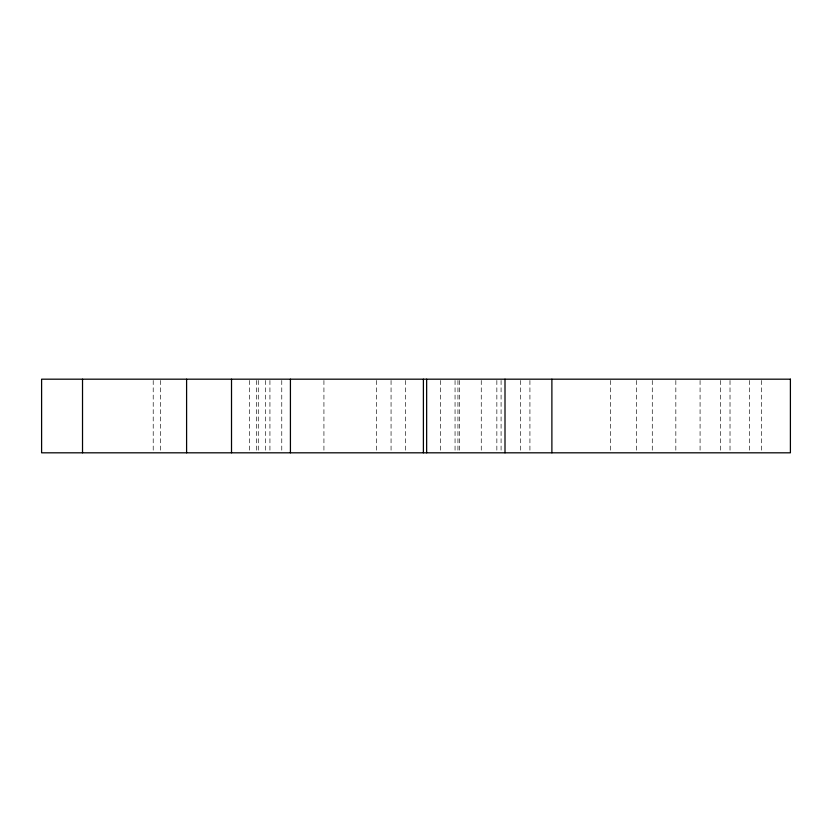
<?xml version="1.0" encoding="UTF-8"?>
<svg xmlns="http://www.w3.org/2000/svg" width="832" height="832" viewBox="0 0 832 832"><rect width="100%" height="100%" fill="white"/><g stroke="black" fill="none" stroke-linecap="round" stroke-linejoin="round"><path stroke-width="0.62" stroke-dasharray="4.16 3.12" d="M761.311 380.474L761.311 451.526M749.528 380.474L749.528 451.526M730.018 380.474L730.018 451.526M720.387 380.474L720.387 451.526M700.076 380.474L700.076 451.526M675.834 380.474L675.834 451.526M652.278 380.474L652.278 452.816M636.626 380.474L636.626 451.526M610.49 380.474L610.49 452.816M529.922 380.474L529.922 452.816M520.406 380.474L520.406 451.526M501.082 380.474L501.082 451.526M496.85 380.474L496.85 451.526M481.26 380.474L481.26 451.526M459.472 380.474L459.472 451.526M457.943 380.474L457.943 451.526M455.052 380.474L455.052 451.526M440.575 380.474L440.575 451.526M405.475 380.474L405.475 452.816M391.061 380.474L391.061 451.526M376.334 380.474L376.334 451.526M323.929 380.474L323.929 451.526M281.767 380.474L281.767 451.526M269.932 380.474L269.932 451.526M265.512 380.474L265.512 451.526M258.274 380.474L258.274 451.526M256.433 380.474L256.433 452.816M249.434 380.474L249.434 451.526M160.524 380.474L160.524 451.526M153.213 380.474L153.213 451.526"/><path stroke-width="1.25" d="M551.886 379.184L551.886 452.816M505.003 379.184L505.003 452.816M426.65 379.184L426.65 452.816M423.394 379.184L423.394 452.816M290.42 379.184L290.42 452.816M231.514 379.184L231.514 452.816M186.597 379.184L186.597 452.816M82.524 379.184L82.524 452.816M790.4 379.184L41.6 379.184L41.6 452.816L790.4 452.816L790.4 379.184"/></g></svg>
